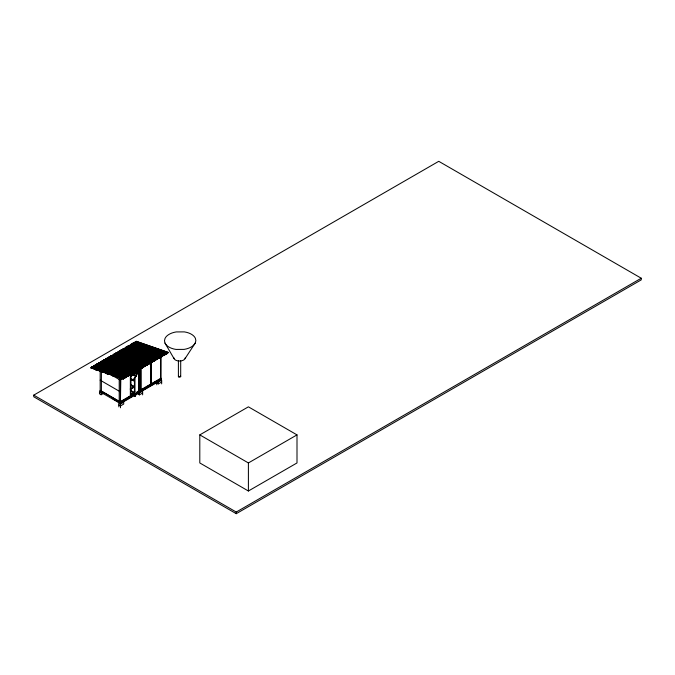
<?xml version="1.0" encoding="UTF-8"?>
<svg xmlns="http://www.w3.org/2000/svg" width="675" height="675" viewBox="0 0 675 675"><rect width="100%" height="100%" fill="white"/><g stroke="black" fill="none" stroke-linecap="round" stroke-linejoin="round"><path stroke-width="1.01" d="M123.103 379.063L124.014 377.899L124.985 377.764A1.434 0.97 -71 0 0 125.828 377.274L127.853 376.228A1.434 0.97 -71 0 0 128.258 375.865L129.845 374.954L97.672 363.859L96.095 364.778A1.434 0.97 -71 0 1 95.698 365.133L93.665 366.179A1.434 0.97 -71 0 1 92.821 366.668L91.235 367.588A1.434 0.97 -71 0 1 90.939 367.875L123.213 378.987A1.434 0.97 -71 0 0 123.576 378.532A1.434 0.979 -71 0 1 124.791 377.831A1.426 0.97 -71 0 0 126.006 377.131A1.434 0.979 -71 0 1 127.221 376.422A1.426 0.97 -71 0 0 128.436 375.722A1.434 0.979 -71 0 1 129.659 375.022A1.426 0.97 -71 0 0 130.874 374.321A1.434 0.979 -71 0 1 132.089 373.621A1.426 0.97 -71 0 0 133.304 372.912A1.434 0.979 -71 0 1 134.519 372.212M134.62 342.664L166.776 353.751L164.751 354.805A1.434 0.97 -71 0 1 163.907 355.286L162.312 356.206L130.174 345.094L131.743 344.199A1.434 0.97 -71 0 0 132.587 343.71L134.62 342.664A1.434 0.97 -71 0 0 135.017 342.309L136.316 341.432A1.434 0.979 -71 0 0 135.203 342.157A1.426 0.97 -71 0 1 133.988 342.866A1.434 0.979 -71 0 0 132.773 343.567A1.426 0.97 -71 0 1 131.557 344.267A1.434 0.979 -71 0 0 130.334 344.967A1.426 0.97 -71 0 1 129.127 345.676A1.434 0.979 -71 0 0 127.904 346.376A1.426 0.97 -71 0 1 126.697 347.077A1.434 0.979 -71 0 0 125.474 347.777A1.426 0.97 -71 0 1 124.259 348.486A1.434 0.979 -71 0 0 123.036 349.186A1.426 0.97 -71 0 1 121.829 349.886A1.434 0.979 -71 0 0 120.606 350.587A1.426 0.97 -71 0 1 119.399 351.295A1.434 0.979 -71 0 0 118.176 351.996A1.426 0.97 -71 0 1 117.062 352.721M136.215 341.331L168.497 352.527L136.35 341.348M185.085 358.585L195.294 342.934L195.86 340.588L195.353 338.251A15.373 8.876 0 0 0 184.343 331.889L176.226 331.923A16.006 9.239 0 0 0 165.046 338.377L164.481 340.723L164.987 343.069L174.015 358.585M134.435 377.696L138.012 371.841L138.552 371.95L138.552 390.656L134.975 396.52L134.435 396.411L134.435 377.696L134.975 377.814L138.552 371.95M135.97 393.896L136.991 392.217M104.878 359.64L137.582 370.609L135.557 371.655A1.434 0.97 -71 0 1 134.713 372.144L133.127 373.064A1.434 0.97 -71 0 1 132.722 373.418L100.558 362.323L98.533 363.369A1.434 0.97 -71 0 1 97.689 363.859M137.253 370.727L104.777 359.615L103.393 360.568A1.434 0.97 -71 0 1 102.558 361.049L100.963 361.969L133.144 373.039M107.418 358.239L105.832 359.159A1.434 0.97 -71 0 1 105.427 359.513M147.732 364.61L115.577 353.523L117.146 352.62A1.434 0.97 -71 0 0 117.99 352.139L119.914 351.143L152.179 362.18L150.154 363.226A1.434 0.97 -71 0 1 149.31 363.715L147.715 364.635A1.434 0.97 -71 0 1 147.319 364.989L115.155 353.902L113.13 354.949A1.434 0.97 -71 0 1 112.286 355.43L110.692 356.349A1.434 0.97 -71 0 1 110.295 356.712L108.262 357.758M152.584 361.825L154.178 360.906A1.434 0.97 -71 0 0 155.014 360.416L157.047 359.37A1.434 0.97 -71 0 0 157.452 359.016L159.038 358.096L126.858 347.001L125.288 347.92A1.434 0.97 -71 0 1 124.883 348.283L122.858 349.329A1.434 0.97 -71 0 1 122.015 349.819L120.428 350.73A1.434 0.97 -71 0 1 120.023 351.093L119.914 351.143M162.312 356.206A1.434 0.97 -71 0 1 161.916 356.56L129.752 345.473L127.727 346.52A1.434 0.97 -71 0 1 126.883 347.009M132.722 373.418L130.688 374.465L98.55 363.352M161.916 356.56L159.882 357.607M137.987 370.254L139.582 369.335A1.434 0.97 -71 0 0 140.425 368.845L142.45 367.799A1.434 0.97 -71 0 0 142.855 367.445L144.442 366.525M145.285 366.036L147.319 364.989M168.497 352.527L167.181 353.396L135.034 342.284M90.956 367.976L91.058 367.892A1.434 0.97 -71 0 0 91.412 367.445A1.434 0.979 -71 0 1 92.627 366.736A1.426 0.97 -71 0 0 93.842 366.036A1.434 0.979 -71 0 1 95.065 365.335A1.426 0.97 -71 0 0 96.28 364.635A1.434 0.979 -71 0 1 97.495 363.926A1.426 0.97 -71 0 0 98.71 363.226A1.434 0.979 -71 0 1 99.925 362.526M33.75 395.137L438.75 161.317L641.25 278.227L641.25 279.863L236.25 513.683L33.75 396.773L33.75 395.137L236.25 512.047L641.25 278.227M117.172 359.032L119.897 357.455M98.879 370.221L98.474 370.457L101.469 371.444M117.011 368.12L119.737 366.55M140.003 355.936L143.632 353.835M146.357 352.266L148.179 351.211M108.253 374.541L107.021 373.891L108.253 374.541L110.076 373.486M120.968 367.2L123.694 365.622M100.178 380.168L120.428 391.88M138.274 360.315L141.91 358.214M123.112 370.145L125.837 368.575M130.385 365.951L133.102 364.382M154.904 351.793L157.629 350.224M126.689 371.334L129.406 369.757M131.228 368.71L136.679 365.563M138.493 364.517L141.218 362.939M155.748 354.552L161.198 351.405M117.88 377.494L116.691 377.097L117.88 377.494L127.87 371.723M144.222 362.289L152.398 357.564M154.212 356.518L156.938 354.949M123.373 374.6L126.098 373.03M123.879 377.544L120.428 379.443L120.504 402.874L130.629 397.027L130.629 373.646M120.833 379.375L122.639 378.329M132.578 372.592L134.722 371.351M136.19 370.507L138.898 368.947M140.704 367.9L143.412 366.331M100.178 391.88L100.178 370.55M132.933 372.853L134.738 371.815M130.427 374.49L137.464 370.423M100.583 392.108L102.752 392.901M130.764 375.697L139.556 370.617L138.341 369.917L138.341 370.389M130.452 376.059L139.042 371.107L138.637 390.606L138.637 371.807L130.857 376.296M130.764 376.161L139.556 371.09M101.107 394.757L101.107 392.884L99.487 391.947L99.487 393.82L101.107 394.757L103.537 393.348M131.752 379.73L130.942 380.194L134.274 378.734M132.562 380.194L134.679 378.97M130.174 389.053L133.802 386.952M130.579 389.281L134.207 387.188L130.562 385.087M130.435 394.402L134.857 391.854M130.925 394.588L132.73 393.55M134.3 393.576L120.428 401.583L120.833 377.966L119.213 377.502L119.213 401.355M136.957 392.04L160.979 378.177L160.574 378.405L160.574 356.425M138.13 391.475L140.788 389.948M134.848 393.727L120.428 402.055L100.178 390.361M136.477 392.782L160.979 378.641M134.789 393.871L120.428 402.165L100.178 390.471M136.342 392.977L160.979 378.751M124.04 401.017L125.845 399.971M127.651 398.925L129.457 397.887M131.271 396.841L133.979 395.28M135.785 394.234L142.104 390.589M143.91 389.543L160.169 380.16M161.055 380.118L120.352 403.608L120.428 377.266M118.851 406.865L118.851 403.127L120.471 404.063L123.711 402.19L123.711 404.063L120.471 405.928L118.851 404.992M137.768 393.93L139.387 394.867L142.627 392.993M156.794 384.817L156.794 382.944L158.414 383.881L161.654 382.008M178.74 376.903L179.55 376.431M199.8 434.886L248.4 406.831L297 434.886L297 462.949L248.4 491.003L199.8 462.949L199.8 434.886L248.4 462.949L297 434.886M138.628 345.845L143.615 347.498M135.464 354.021L144.442 356.999M119.947 357.531L128.925 360.509M121.534 358.425L124.529 359.421M136.502 363.395L140.493 364.719M120.791 367.023L129.769 370.001M105.865 371.107L107.865 371.765M103.469 372.111L111.451 374.76M114.438 375.747L119.433 377.401M135.557 341.592L167.721 352.688M135.338 341.837L167.493 352.932M135.186 342.056L167.358 353.253A1.434 0.979 -71 0 1 168.48 352.527M134.401 342.757L166.666 353.81M133.971 342.765L166.447 353.877M133.785 342.731L166.151 353.953A1.426 0.97 -71 0 0 167.358 353.253M133.127 343.001L165.291 354.088M132.899 343.238L165.063 354.333M132.756 343.465L164.911 354.552M132.773 343.567L164.928 354.653A1.434 0.979 -71 0 1 166.143 353.953M132.604 343.685L164.768 354.78M131.541 344.166L163.882 355.286M131.347 344.14L163.721 355.362A1.426 0.97 -71 0 0 164.928 354.653M130.697 344.402L162.852 355.497M130.469 344.647L162.624 355.733M130.317 344.866L162.481 355.961M130.334 344.967L162.498 356.062A1.434 0.979 -71 0 1 163.713 355.362M129.642 345.524L161.806 356.619M129.296 345.6L161.688 356.662M128.917 345.541L161.283 356.763A1.426 0.97 -71 0 0 162.498 356.062M128.258 345.811L160.422 356.898M128.039 346.047L160.194 357.142M127.887 346.275L160.051 357.362M127.904 346.376L160.059 357.463A1.434 0.979 -71 0 1 161.283 356.763M127.735 346.494L159.899 357.59M126.487 346.95L158.853 358.172A1.426 0.97 -71 0 0 160.059 357.463M125.828 347.212L157.992 358.307M125.601 347.456L157.764 358.543M125.457 347.676L157.613 358.771M125.474 347.777L157.629 358.872A1.434 0.979 -71 0 1 158.844 358.172M125.305 347.903L157.469 358.99M124.774 348.334L157.047 359.37M124.428 348.41L156.828 359.471M124.048 348.351L156.423 359.573A1.426 0.97 -71 0 0 157.629 358.872M123.398 348.621L155.554 359.707M123.171 348.857L155.334 359.952M123.019 349.085L155.182 360.172M123.036 349.186L155.199 360.273A1.434 0.979 -71 0 1 156.414 359.573M122.875 349.304L155.031 360.399M121.618 349.76L154.153 360.906M120.968 350.021L153.124 361.117M120.741 350.266L152.896 361.353M120.589 350.485L152.752 361.581M120.606 350.587L152.769 361.682A1.434 0.979 -71 0 1 153.984 360.973A1.426 0.97 -71 0 0 155.199 360.273M120.445 350.713L152.601 361.8M119.694 351.211L151.959 362.281M119.188 351.16L151.74 362.315M119.391 351.287L151.554 362.382A1.426 0.97 -71 0 0 152.761 361.682M118.53 351.43L150.694 362.517M118.302 351.667L150.466 362.762M118.159 351.894L150.314 362.981M118.176 351.996L150.331 363.082A1.434 0.979 -71 0 1 151.546 362.382M118.007 352.114L150.171 363.209M116.75 352.561L149.293 363.715M150.331 363.082A1.426 0.97 -71 0 1 149.124 363.791L116.961 352.696A1.434 0.979 -71 0 0 115.737 353.396A1.426 0.97 -71 0 1 114.531 354.097A1.434 0.979 -71 0 0 113.307 354.805A1.426 0.97 -71 0 1 112.101 355.506A1.434 0.979 -71 0 0 110.877 356.206A1.426 0.97 -71 0 1 109.662 356.906A1.434 0.979 -71 0 0 108.439 357.607A1.426 0.97 -71 0 1 107.232 358.315A1.434 0.979 -71 0 0 106.009 359.016A1.426 0.97 -71 0 1 104.802 359.716A1.434 0.979 -71 0 0 103.579 360.416A1.426 0.97 -71 0 1 102.364 361.125A1.434 0.979 -71 0 0 101.14 361.825A1.426 0.97 -71 0 1 99.934 362.526M116.1 352.831L148.255 363.926M115.872 353.076L148.036 364.163M115.72 353.295L147.901 364.492A1.434 0.979 -71 0 1 149.116 363.783M114.826 354.021L147.209 365.048M114.32 353.97L146.88 365.116M114.522 354.097L146.686 365.192A1.426 0.97 -71 0 0 147.901 364.492M113.67 354.24L145.825 365.327M113.442 354.476L145.597 365.572M113.29 354.704L145.471 365.892A1.434 0.979 -71 0 1 146.686 365.192M113.147 354.923L145.302 366.019M111.89 355.371L144.425 366.525M112.092 355.506L144.256 366.593A1.426 0.97 -71 0 0 145.463 365.892M111.232 355.641L143.395 366.736M111.004 355.885L143.168 366.972M110.86 356.105L143.032 367.301A1.434 0.979 -71 0 1 144.256 366.593M110.708 356.332L142.872 367.419M110.295 356.712L142.45 367.799M110.067 356.805L142.341 367.858M109.451 356.78L142.121 367.917M109.662 356.906L141.826 368.002A1.426 0.97 -71 0 0 143.032 367.293M108.802 357.041L140.957 368.137M108.574 357.286L140.738 368.381M108.43 357.514L140.602 368.702A1.434 0.979 -71 0 1 141.818 368.002M108.278 357.733L140.434 368.828M107.207 358.214L139.556 369.335M107.021 358.18L139.396 369.402A1.426 0.97 -71 0 0 140.602 368.702M106.372 358.45L138.527 369.537M106.144 358.687L138.299 369.782M105.992 358.914L138.172 370.102A1.434 0.979 -71 0 1 139.387 369.402M105.848 359.134L138.004 370.229M105.207 359.615L137.472 370.668M104.591 359.589L136.957 370.811A1.426 0.97 -71 0 0 138.164 370.102M103.933 359.851L136.097 370.946M103.705 360.096L135.869 371.183M103.562 360.315L135.717 371.41A1.434 0.979 -71 0 1 136.957 370.811M103.579 360.416L135.734 371.512A1.426 0.97 -71 0 1 134.528 372.212L102.153 360.99M103.41 360.543L135.574 371.63M102.347 361.024L134.696 372.144M101.503 361.26L133.667 372.347M101.275 361.496L133.439 372.592M101.132 361.724L133.287 372.811M101.14 361.825L133.304 372.912M100.448 362.382L132.612 373.469M100.103 362.45L132.502 373.511M99.723 362.399L132.097 373.621M99.073 362.661L131.228 373.756M98.845 362.905L131.001 373.992M98.693 363.125L130.857 374.22M98.71 363.226L130.874 374.321M97.293 363.8L129.659 375.022M96.635 364.07L128.798 375.157M96.415 364.306L128.571 375.401M96.263 364.534L128.419 375.621M96.28 364.635L128.436 375.722M96.112 364.753L128.275 375.848M95.588 365.192L127.853 376.228M95.234 365.259L127.634 376.321M94.863 365.209L127.229 376.431M94.205 365.47L126.368 376.566M93.977 365.715L126.141 376.802M93.833 365.934L125.989 377.03M93.842 366.036L126.006 377.131M93.682 366.162L125.845 377.249M92.424 366.609L124.959 377.755M91.775 366.879L123.93 377.966M91.547 367.116L123.702 378.211M91.395 367.343L123.559 378.43M91.412 367.445L123.576 378.532M91.252 367.563L123.407 378.658M91.058 367.892L123.213 378.987M140.805 367.765L140.805 391.146L161.004 379.409M133.819 374.524L136.426 376.026M133.228 374.33L135.886 375.848M133.228 374.448L135.886 375.958M132.519 374.279L135.987 376.279M150.863 385.256L150.879 361.868M130.942 378.793L132.562 379.73M132.967 379.957L134.587 380.894M132.157 379.957L134.291 381.198M131.009 384.758L134.544 386.783M130.57 384.615L134.544 386.902M108.996 373.646L120.428 380.168M100.178 371.191L101.393 371.891M130.486 390.277L134.536 392.614M130.891 390.977L134.131 392.85M130.629 397.027L130.553 374.617M112.472 398.512L120.833 403.338M100.103 391.829L120.428 403.566M248.4 462.949L248.4 491.003M236.25 512.047L236.25 513.683M180.697 360.847L180.697 376.431M178.403 360.847L178.403 376.431M161.654 383.881L161.654 380.143L158.414 382.008L158.414 383.881M161.055 356.712L160.979 380.16M151.048 362.559L151.048 383.906M150.643 361.775L150.643 384.142M142.627 394.867L142.627 391.129L139.387 392.993L139.387 394.867M140.915 366.373L140.915 389.762L139.278 389.298L140.493 389.998L140.493 368.651M139.961 368.955L139.961 390.31M139.556 368.887L139.556 390.538M134.975 377.814L134.975 396.52M130.764 373.25L130.764 395.618M130.359 374.498L130.359 395.854M120.471 404.063L120.471 407.801M101.393 371.419L101.393 391.061M180.546 376.102A1.148 0.658 0 0 1 179.55 377.097A1.148 0.658 0 0 1 178.554 376.102M185.279 357.725A5.729 3.308 0 0 1 179.55 361.032A5.729 3.308 0 0 1 173.821 357.725M164.987 343.069A15.373 8.876 0 0 0 175.998 349.422L184.115 349.388A16.006 9.239 0 0 0 195.294 342.934M97.192 370.567L96.002 370.17L97.192 370.567M102.668 372.448L101.478 372.052L102.668 372.448M113.122 375.916L111.932 375.519L113.122 375.916"/></g></svg>
